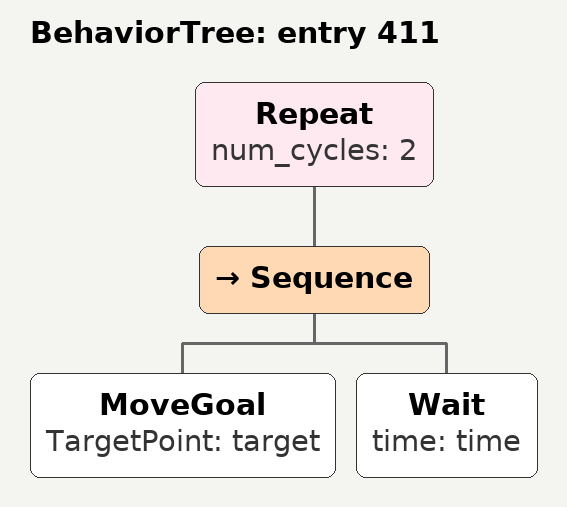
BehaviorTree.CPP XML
<?xml version="1.0" encoding="UTF-8"?>
<root BTCPP_format="4">
  <BehaviorTree ID="entry 411">
    <Repeat num_cycles="2">
      <Sequence>
        <MoveGoal TargetPoint="target"/>
        <Wait time="time"/>
      </Sequence>
    </Repeat>
  </BehaviorTree>

</root>
